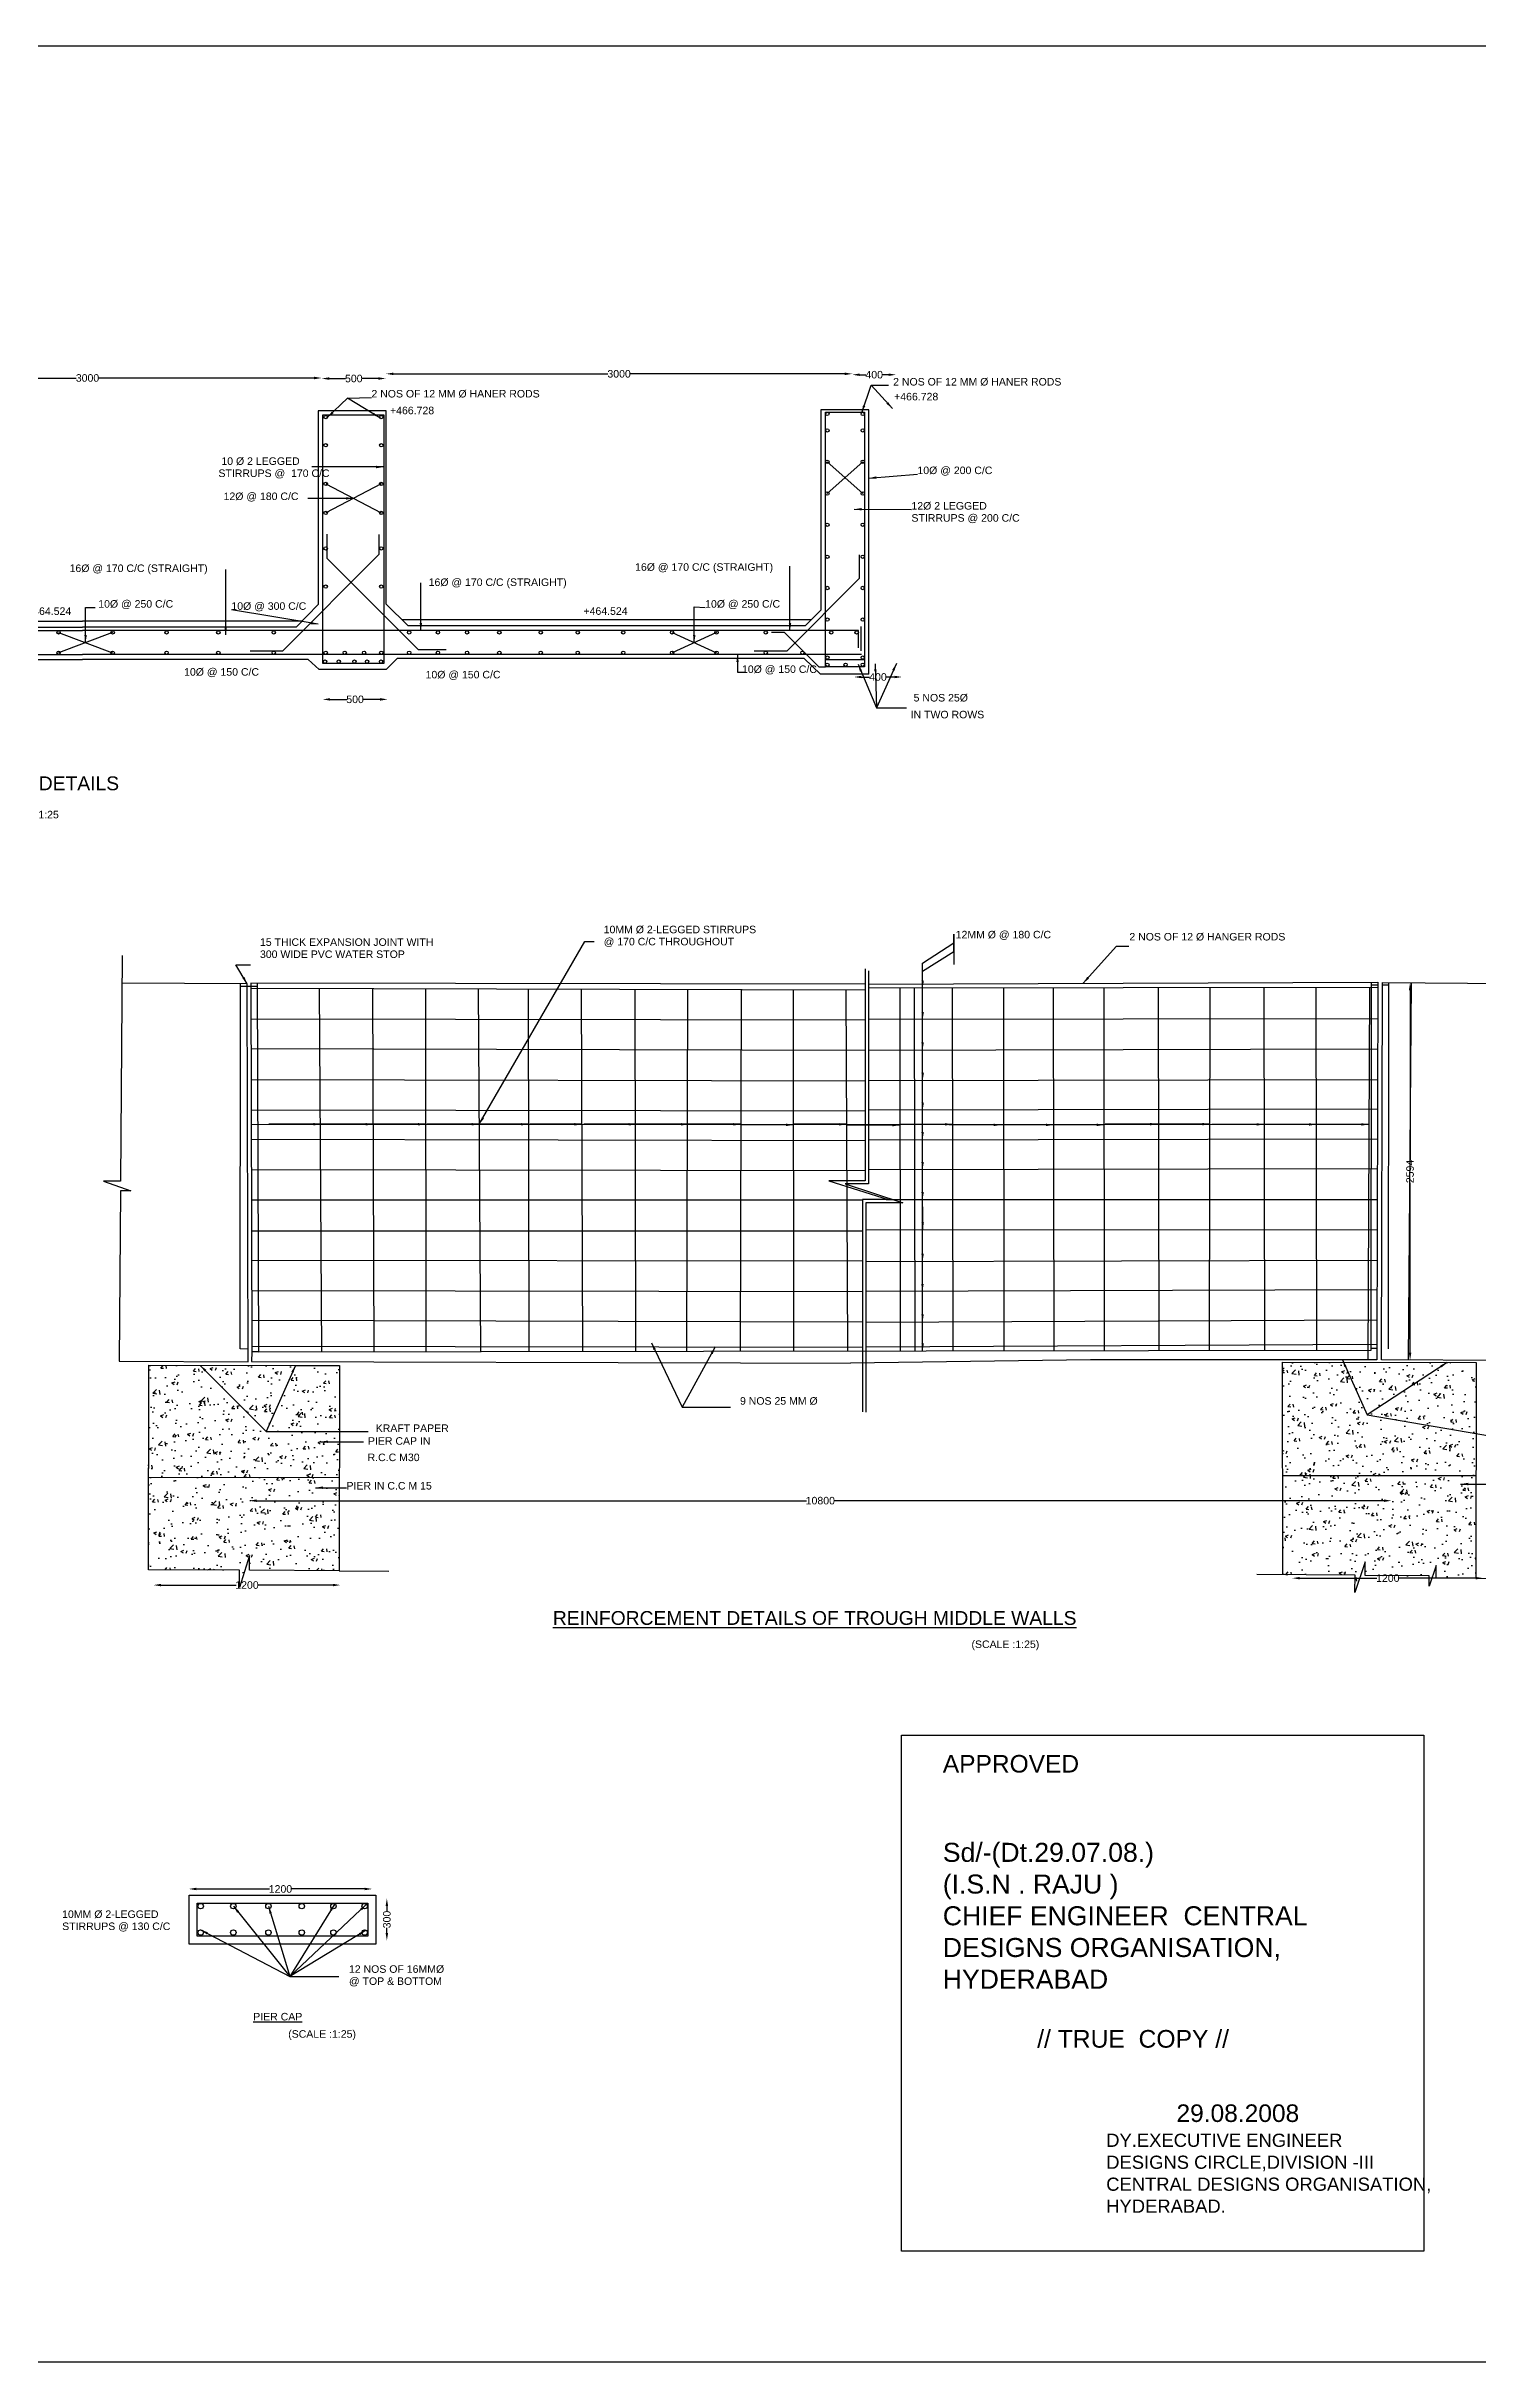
# Model space of a CAD drawing. Header units: millimetres. Extents: x 2517105 to 2675235, y 44338908 to 44431178.
# Drawn here: x 2579494 to 2636553, y 44338908 to 44431178 of the extents above; entities that cross this region are included whole.
import ezdxf

# ---------------------------------------------------------------- set-up
doc = ezdxf.new("R2010")
doc.units = ezdxf.units.MM
doc.header["$MEASUREMENT"] = 0
for name, color, linetype in [('DIMENSION', 7, 'Continuous'), ('DRAWING', 2, 'Continuous'), ('TEXT', 7, 'Continuous')]:
    doc.layers.add(name, color=color, linetype=linetype)
doc.styles.get("Standard").update_dxf_attribs({"font": 'arial.ttf', "height": 300})
doc.dimstyles.get("Standard").update_dxf_attribs({"dimtxt": 300, "dimasz": 300, "dimexe": 0.18, "dimexo": 0.0625, "dimgap": 0.09, "dimtad": 0, "dimdec": 0, "dimzin": 0, "dimdsep": 46, "dimtxsty": 'Standard', "dimcen": 0.09, "dimse1": 1, "dimse2": 1, "dimadec": 0, "dimazin": 0, "dimtfac": 1, "dimtdec": 0, "dimtofl": 0, "dimtmove": 0, "dimatfit": 3, "dimfxl": 1, "dimtolj": 1, "dimtzin": 0, "dimarcsym": 0})
pattern_1 = [(49.6373946, (-7694714.5, -116157944.5), (1297.620561, -121.8068394), [135.76302, -1493.393216]), (354.6373946, (-7694714.5, -116157944.5), (-242.541938, 1363.160592), [108.610416, -1194.714573]), (100.0887946, (-7694606.4, -116157954.7), (1055.079582, 1241.35292), [115.380809, -1269.188938]), (45.8215946, (-7694712.2, -116157582.5), (1929.95671, -311.838349), [203.64453, -2240.089824]), (96.2729946, (-7694551.4, -116157608.5), (1703.02726, 1752.57974), [173.071219, -1903.783102]), (350.8215946, (-7694712.2, -116157582.5), (1703.02589, 1752.58107), [162.915624, -1792.07186]), (20.6373946, (-7694531.8, -116157674.2), (1075.871387, -735.6335935), [135.76302, -1493.393216]), (325.6373946, (-7694531.8, -116157674.2), (448.741411, 1309.833783), [108.610416, -1194.714573]), (71.0887946, (-7694442.1, -116157735.5), (1524.613233, 574.198996), [115.380809, -1269.188938]), (37.1373946, (-7694714.5, -116157944.54), (25.8246048, 602.4442947), [0, -1180.233184, 0, -1212.8163088, 0, -1199.240007]), (7.1373946, (-7694714.5, -116157944.54), (480.7103327, 710.9256723), [0, -691.4863134, 0, -1153.0805802, 0, -457.0688328]), (327.1373946, (-7695118.17, -116157942), (966.033541, -46.9428287), [0, -452.5433988, 0, -1411.9354043, 0, -1873.529671]), (317.1373946, (-7695299.2, -116157940.8), (1056.793856, 174.522848), [0, -588.3064184, 0, -937.6699223, 0, -1330.4775925])]

# ---------------------------------------------------------------- blocks, each defined once
blk = doc.blocks.new('*D56')
at = {"layer": 'Defpoints', "color": 0, "transparency": 16777216}
for p in [(2571803, 44418183), (2590471, 44417972), (2590471, 44417959)]:
    blk.add_point(p, dxfattribs=at)
at = {"layer": 'DIMENSION', "color": 0, "lineweight": -2, "transparency": 16777216}
for p, q in [((2572103, 44417959), (2580690, 44417959)), ((2590171, 44417959), (2581585, 44417959))]:
    blk.add_line(p, q, dxfattribs=at)
at = {"layer": 'DIMENSION', "color": 0, "transparency": 16777216}
for points in [[(2572103, 44418009), (2572103, 44417909), (2571803, 44417959)], [(2590171, 44418009), (2590171, 44417909), (2590471, 44417959)]]:
    blk.add_solid(points, dxfattribs=at)
at = {"layer": 'DIMENSION', "color": 0, "transparency": 16777216, "insert": (2581137, 44417959), "char_height": 300, "attachment_point": 5}
blk.add_mtext('\\A1;3000', dxfattribs=at)
blk = doc.blocks.new('*D57')
at = {"layer": 'Defpoints', "color": 0, "transparency": 16777216}
for p in [(2590471, 44417972), (2593032, 44417972), (2593032, 44417938)]:
    blk.add_point(p, dxfattribs=at)
at = {"layer": 'DIMENSION', "color": 0, "lineweight": -2, "transparency": 16777216}
for p, q in [((2590771, 44417938), (2591421, 44417938)), ((2592732, 44417938), (2592082, 44417938))]:
    blk.add_line(p, q, dxfattribs=at)
at = {"layer": 'DIMENSION', "color": 0, "transparency": 16777216}
for points in [[(2590771, 44417988), (2590771, 44417888), (2590471, 44417938)], [(2592732, 44417988), (2592732, 44417888), (2593032, 44417938)]]:
    blk.add_solid(points, dxfattribs=at)
at = {"layer": 'DIMENSION', "color": 0, "transparency": 16777216, "insert": (2591751, 44417938), "char_height": 300, "attachment_point": 5}
blk.add_mtext('\\A1;500', dxfattribs=at)
blk = doc.blocks.new('*D58')
at = {"layer": 'Defpoints', "color": 0, "transparency": 16777216}
for p in [(2593032, 44417938), (2611622, 44418311), (2611622, 44418125)]:
    blk.add_point(p, dxfattribs=at)
at = {"layer": 'DIMENSION', "color": 0, "lineweight": -2, "transparency": 16777216}
for p, q in [((2593332, 44418125), (2601879, 44418125)), ((2611322, 44418125), (2602774, 44418125))]:
    blk.add_line(p, q, dxfattribs=at)
at = {"layer": 'DIMENSION', "color": 0, "transparency": 16777216}
for points in [[(2593332, 44418175), (2593332, 44418075), (2593032, 44418125)], [(2611322, 44418175), (2611322, 44418075), (2611622, 44418125)]]:
    blk.add_solid(points, dxfattribs=at)
at = {"layer": 'DIMENSION', "color": 0, "transparency": 16777216, "insert": (2602327, 44418125), "char_height": 300, "attachment_point": 5}
blk.add_mtext('\\A1;3000', dxfattribs=at)
blk = doc.blocks.new('*D59')
at = {"layer": 'Defpoints', "color": 0, "transparency": 16777216}
for p in [(2611622, 44418125), (2613371, 44418125), (2613371, 44418090)]:
    blk.add_point(p, dxfattribs=at)
at = {"layer": 'DIMENSION', "color": 0, "lineweight": -2, "transparency": 16777216}
for p, q in [((2611922, 44418090), (2612159, 44418090)), ((2613071, 44418090), (2612833, 44418090))]:
    blk.add_line(p, q, dxfattribs=at)
at = {"layer": 'DIMENSION', "color": 0, "transparency": 16777216}
for points in [[(2611922, 44418140), (2611922, 44418040), (2611622, 44418090)], [(2613071, 44418140), (2613071, 44418040), (2613371, 44418090)]]:
    blk.add_solid(points, dxfattribs=at)
at = {"layer": 'DIMENSION', "color": 0, "transparency": 16777216, "insert": (2612496, 44418090), "char_height": 300, "attachment_point": 5}
blk.add_mtext('\\A1;400', dxfattribs=at)
blk = doc.blocks.new('*D60')
at = {"layer": 'Defpoints', "color": 0, "transparency": 16777216}
for p in [(2611686, 44405976), (2613607, 44406044), (2613607, 44405976)]:
    blk.add_point(p, dxfattribs=at)
at = {"layer": 'DIMENSION', "color": 0, "lineweight": -2, "transparency": 16777216}
for p, q in [((2611986, 44406044), (2612310, 44406044)), ((2613307, 44406044), (2612984, 44406044))]:
    blk.add_line(p, q, dxfattribs=at)
at = {"layer": 'DIMENSION', "color": 0, "transparency": 16777216}
for points in [[(2611986, 44406094), (2611986, 44405994), (2611686, 44406044)], [(2613307, 44406094), (2613307, 44405994), (2613607, 44406044)]]:
    blk.add_solid(points, dxfattribs=at)
at = {"layer": 'DIMENSION', "color": 0, "transparency": 16777216, "insert": (2612647, 44406044), "char_height": 300, "attachment_point": 5}
blk.add_mtext('\\A1;400', dxfattribs=at)
blk = doc.blocks.new('*D61')
at = {"layer": 'Defpoints', "color": 0, "transparency": 16777216}
for p in [(2590506, 44405152), (2590506, 44405129), (2593099, 44405129)]:
    blk.add_point(p, dxfattribs=at)
at = {"layer": 'DIMENSION', "color": 0, "lineweight": -2, "transparency": 16777216}
for p, q in [((2590806, 44405152), (2591472, 44405152)), ((2592799, 44405152), (2592134, 44405152))]:
    blk.add_line(p, q, dxfattribs=at)
at = {"layer": 'DIMENSION', "color": 0, "transparency": 16777216}
for points in [[(2590806, 44405202), (2590806, 44405102), (2590506, 44405152)], [(2592799, 44405202), (2592799, 44405102), (2593099, 44405152)]]:
    blk.add_solid(points, dxfattribs=at)
at = {"layer": 'DIMENSION', "color": 0, "transparency": 16777216, "insert": (2591803, 44405152), "char_height": 300, "attachment_point": 5}
blk.add_mtext('\\A1;500', dxfattribs=at)
blk = doc.blocks.new('*D73')
at = {"layer": 'Defpoints', "color": 0, "transparency": 16777216}
for p in [(2583771, 44369857), (2583771, 44369857), (2591217, 44369857)]:
    blk.add_point(p, dxfattribs=at)
at = {"layer": 'DIMENSION', "color": 0, "lineweight": -2, "transparency": 16777216}
for p, q in [((2584071, 44369857), (2587061, 44369857)), ((2590917, 44369857), (2587927, 44369857))]:
    blk.add_line(p, q, dxfattribs=at)
at = {"layer": 'DIMENSION', "color": 0, "transparency": 16777216}
for points in [[(2584071, 44369907), (2584071, 44369807), (2583771, 44369857)], [(2590917, 44369907), (2590917, 44369807), (2591217, 44369857)]]:
    blk.add_solid(points, dxfattribs=at)
at = {"layer": 'DIMENSION', "color": 0, "transparency": 16777216, "insert": (2587494, 44369857), "char_height": 300, "attachment_point": 5}
blk.add_mtext('\\A1;1200', dxfattribs=at)
blk = doc.blocks.new('*D74')
at = {"layer": 'Defpoints', "color": 0, "transparency": 16777216}
for p in [(2587578, 44373239), (2633118, 44373456), (2633118, 44373220)]:
    blk.add_point(p, dxfattribs=at)
at = {"layer": 'DIMENSION', "color": 0, "lineweight": -2, "transparency": 16777216}
for p, q in [((2587878, 44373220), (2609798, 44373220)), ((2632818, 44373220), (2610898, 44373220))]:
    blk.add_line(p, q, dxfattribs=at)
at = {"layer": 'DIMENSION', "color": 0, "transparency": 16777216}
for points in [[(2587878, 44373270), (2587878, 44373170), (2587578, 44373220)], [(2632818, 44373270), (2632818, 44373170), (2633118, 44373220)]]:
    blk.add_solid(points, dxfattribs=at)
at = {"layer": 'DIMENSION', "color": 0, "transparency": 16777216, "insert": (2610348, 44373220), "char_height": 300, "attachment_point": 5}
blk.add_mtext('\\A1;10800', dxfattribs=at)
blk = doc.blocks.new('*D75')
at = {"layer": 'Defpoints', "color": 0, "transparency": 16777216}
for p in [(2629161, 44369799), (2636778, 44370132), (2636778, 44369799)]:
    blk.add_point(p, dxfattribs=at)
at = {"layer": 'DIMENSION', "color": 0, "lineweight": -2, "transparency": 16777216}
for p, q in [((2629461, 44370132), (2632536, 44370132)), ((2636478, 44370132), (2633403, 44370132))]:
    blk.add_line(p, q, dxfattribs=at)
at = {"layer": 'DIMENSION', "color": 0, "transparency": 16777216}
for points in [[(2629461, 44370182), (2629461, 44370082), (2629161, 44370132)], [(2636478, 44370182), (2636478, 44370082), (2636778, 44370132)]]:
    blk.add_solid(points, dxfattribs=at)
at = {"layer": 'DIMENSION', "color": 0, "transparency": 16777216, "insert": (2632969, 44370132), "char_height": 300, "attachment_point": 5}
blk.add_mtext('\\A1;1200', dxfattribs=at)
blk = doc.blocks.new('*D76')
at = {"layer": 'Defpoints', "color": 0, "transparency": 16777216}
for p in [(2633915, 44393854), (2633848, 44378823), (2633857, 44378823)]:
    blk.add_point(p, dxfattribs=at)
at = {"layer": 'DIMENSION', "color": 0, "lineweight": -2, "transparency": 16777216}
for p, q in [((2633857, 44393554), (2633857, 44386789)), ((2633857, 44379123), (2633857, 44385889))]:
    blk.add_line(p, q, dxfattribs=at)
at = {"layer": 'DIMENSION', "color": 0, "transparency": 16777216}
for points in [[(2633807, 44393554), (2633907, 44393554), (2633857, 44393854)], [(2633807, 44379123), (2633907, 44379123), (2633857, 44378823)]]:
    blk.add_solid(points, dxfattribs=at)
at = {"layer": 'DIMENSION', "color": 0, "transparency": 16777216, "insert": (2633857, 44386339), "char_height": 300, "attachment_point": 5, "rotation": 90}
blk.add_mtext('\\A1;2594', dxfattribs=at)
blk = doc.blocks.new('*D77')
at = {"layer": 'Defpoints', "color": 0, "transparency": 16777216}
for p in [(2585175, 44357841), (2592480, 44357841), (2592480, 44357746)]:
    blk.add_point(p, dxfattribs=at)
at = {"layer": 'DIMENSION', "color": 0, "lineweight": -2, "transparency": 16777216}
for p, q in [((2585475, 44357746), (2588394, 44357746)), ((2592180, 44357746), (2589261, 44357746))]:
    blk.add_line(p, q, dxfattribs=at)
at = {"layer": 'DIMENSION', "color": 0, "transparency": 16777216}
for points in [[(2585475, 44357796), (2585475, 44357696), (2585175, 44357746)], [(2592180, 44357796), (2592180, 44357696), (2592480, 44357746)]]:
    blk.add_solid(points, dxfattribs=at)
at = {"layer": 'DIMENSION', "color": 0, "transparency": 16777216, "insert": (2588828, 44357746), "char_height": 300, "attachment_point": 5}
blk.add_mtext('\\A1;1200', dxfattribs=at)
blk = doc.blocks.new('*D78')
at = {"layer": 'Defpoints', "color": 0, "transparency": 16777216}
for p in [(2592994, 44357365), (2593070, 44357365), (2592994, 44355693)]:
    blk.add_point(p, dxfattribs=at)
at = {"layer": 'DIMENSION', "color": 0, "lineweight": -2, "transparency": 16777216}
for p, q in [((2593070, 44357065), (2593070, 44356860)), ((2593070, 44355993), (2593070, 44356198))]:
    blk.add_line(p, q, dxfattribs=at)
at = {"layer": 'DIMENSION', "color": 0, "transparency": 16777216}
for points in [[(2593020, 44357065), (2593120, 44357065), (2593070, 44357365)], [(2593020, 44355993), (2593120, 44355993), (2593070, 44355693)]]:
    blk.add_solid(points, dxfattribs=at)
at = {"layer": 'DIMENSION', "color": 0, "transparency": 16777216, "insert": (2593070, 44356529), "char_height": 300, "attachment_point": 5, "rotation": 90}
blk.add_mtext('\\A1;300', dxfattribs=at)

msp = doc.modelspace()

# ---------------------------------------------------------------- hatches: boundary and pattern name
at = {"layer": 'DRAWING'}
h = msp.add_hatch(dxfattribs=at)
h.set_pattern_fill('AR-CONC', color=0, scale=181.01736, angle=-0.362605, style=0)
h.set_pattern_definition(pattern_1)
h.paths.add_polyline_path([(2636481.2, 44374218.2), (2636485.1, 44378728.8), (2628771.5, 44378743.4), (2628776.8, 44374224.9)])
h.paths.add_polyline_path([(2628776.8, 44374224.9), (2628781.5, 44370270.8), (2631673.7, 44370247.6), (2631657.6, 44369565.7), (2632060.9, 44370777.9), (2632063.3, 44370233.5), (2634620.2, 44370220.4), (2634614.7, 44369817.6), (2634890.7, 44370636.2), (2634896.4, 44370149.9), (2636477.6, 44370131.9), (2636481.2, 44374218.2)])
h = msp.add_hatch(dxfattribs=at)
h.set_pattern_fill('AR-CONC', color=0, scale=181.01736, angle=-0.362605, style=0)
h.set_pattern_definition(pattern_1)
h.paths.add_polyline_path([(2591175.5, 44374140.4), (2591188.2, 44378609.6), (2589426.8, 44378610.7), (2583584.5, 44378614.1), (2583572.2, 44374162)])
h.paths.add_polyline_path([(2583572.2, 44374162), (2583561.9, 44370466.5), (2587194.8, 44370456.4), (2587190.5, 44369764.9), (2587600.4, 44371042.1), (2587596.7, 44370450.8), (2591165, 44370428.2), (2591175.5, 44374140.4)])

# ---------------------------------------------------------------- linework, layer by layer
at = {"layer": 'DIMENSION', "color": 0}
for points in [[(2675234.7, 44431177.6), (2517104.5, 44431177.6), (2517104.5, 44338908.3), (2675234.7, 44338908.3)], [(2613584.1, 44363869.9), (2634410.6, 44363869.9), (2634410.6, 44343309.7), (2613584.1, 44343309.7)]]:
    msp.add_lwpolyline(points, close=True, dxfattribs=at)
at = {"layer": 'DRAWING', "color": 0}
for points in [[(2549838.9, 44406155.3), (2549838.9, 44416685.5), (2551746.8, 44416685.5), (2551746.8, 44408705.8), (2552376.6, 44408082.1), (2568198.2, 44408082.1), (2569078.6, 44408951.3), (2569078.6, 44416648.5), (2571784.5, 44416648.5), (2571784.5, 44408939.4), (2572669.7, 44408031.2), (2580931.5, 44408031.2)], [(2612282.2, 44406155.3), (2612282.2, 44416685.5), (2610374.2, 44416685.5), (2610374.2, 44408705.8), (2609744.4, 44408082.1), (2593922.8, 44408082.1), (2593042.4, 44408951.3), (2593042.4, 44416648.5), (2590336.5, 44416648.5), (2590336.5, 44408939.4), (2589451.3, 44408031.2), (2580931.5, 44408031.2)], [(2610627.5, 44414624.9), (2612041.4, 44413356.6)], [(2612041.4, 44414624.9), (2610627.5, 44413356.6)], [(2590630.4, 44413740.7), (2592848.2, 44412584.3)], [(2592848.2, 44413740.7), (2590630.4, 44412584.3)], [(2592747.1, 44411721.6), (2592747.1, 44410921.4), (2588911, 44407079.2), (2587620, 44407079.2)], [(2595432.3, 44407126.8), (2594335.3, 44407126.8), (2590688.7, 44410765.1), (2590688.7, 44411729.9)], [(2611892.6, 44410909.1), (2611892.6, 44409967.9), (2609015.3, 44407068.4), (2607711.7, 44407068.4)], [(2572437.9, 44408269), (2580931.5, 44408269)], [(2589683.1, 44408269), (2580931.5, 44408269)], [(2609985.4, 44408320.7), (2593685.1, 44408316.7)], [(2550252.2, 44407200.2), (2550252.2, 44407896.7), (2580931.5, 44407896.7)], [(2582139.5, 44407822.1), (2579981.6, 44407012.5)], [(2579981.6, 44407822.1), (2582139.5, 44407012.5)], [(2611868.9, 44407200.2), (2611868.9, 44407896.7), (2580931.5, 44407896.7)], [(2606210.1, 44407822.1), (2604436.5, 44407012.5)], [(2604436.5, 44407822.1), (2606210.1, 44407012.5)], [(2608405.5, 44407830.9), (2608905.9, 44407830.9), (2610294.6, 44406450.5), (2610550.5, 44406450.5)], [(2611965.5, 44408052.2), (2611965.5, 44407081.5)], [(2549838.9, 44406155.3), (2551769, 44406155.3), (2552412.1, 44406775.5), (2568634.1, 44406775.5), (2569081, 44406346.2), (2571751.3, 44406346.2), (2572188.2, 44406746.8), (2580931.5, 44406746.8)], [(2550136.8, 44406940.4), (2580931.5, 44406940.4)], [(2611984.3, 44406940.4), (2580931.5, 44406940.4)], [(2612282.2, 44406155.3), (2610352, 44406155.3), (2609708.9, 44406775.5), (2593486.9, 44406775.5), (2593040, 44406346.2), (2590369.7, 44406346.2), (2589932.9, 44406746.8), (2580931.5, 44406746.8)], [(2612115.6, 44406731), (2610550.5, 44406731)], [(2614427.6, 44379193.5), (2614427.6, 44394325.1), (2615674.1, 44395101.8), (2615674.1, 44395797.4), (2615674.1, 44395101.8), (2615674.1, 44394582.6)], [(2582513.8, 44394943.1), (2582456.9, 44385951.5), (2581772.8, 44385955.8), (2582865.7, 44385567), (2582447.2, 44385569.6), (2582404.2, 44378781.6), (2587535, 44378749.2), (2587500.2, 44393815.2), (2582506.9, 44393846.8)], [(2587533.8, 44379257.4), (2587217, 44379277), (2587229, 44393816.9)], [(2587228.9, 44393717.6), (2587902, 44393719.7)], [(2587641.2, 44393843.7), (2587680.9, 44379164.6)], [(2612134.7, 44393803.6), (2587641.2, 44393843.7)], [(2587641.8, 44393641), (2612134.7, 44393579.7)], [(2587901.6, 44393843.3), (2587948, 44379157.1), (2587680.9, 44379156)], [(2587948, 44379157.1), (2632307.7, 44379218.1), (2632319.3, 44393674.4)], [(2590374.2, 44393634.2), (2590459.4, 44379160.6)], [(2592564.6, 44379163.5), (2592504.8, 44393628.8)], [(2594607.1, 44393623.6), (2594627, 44379166.3)], [(2596816.4, 44379169.3), (2596716.2, 44393618.3)], [(2598703, 44393613), (2598722.9, 44379172.1)], [(2600881.3, 44379175.1), (2600830, 44393607.7)], [(2602954.8, 44393602.4), (2602974.6, 44379178)], [(2605031.1, 44379180.8), (2605067.2, 44393597)], [(2607195.4, 44393591.8), (2607156.5, 44379183.7)], [(2609287.3, 44379186.1), (2609275.7, 44393587.5)], [(2612134.7, 44394410), (2612134.7, 44385964.5), (2610691.5, 44385964.5), (2613048.7, 44385216.2), (2612025.7, 44385216.2), (2612025.7, 44376763.7)], [(2612272.9, 44394340.5), (2612272.9, 44385851.1), (2611333.4, 44385851.1), (2613639.3, 44385093.8), (2612158.9, 44385093.8), (2612158.9, 44376743.4)], [(2611364, 44393582.3), (2611430.4, 44379201.2)], [(2612272.9, 44393803.4), (2632575.1, 44393888), (2632536.9, 44379293.8)], [(2632574.5, 44393673.7), (2612272.9, 44393640.8)], [(2613513.2, 44393642.4), (2613535.5, 44379204.5)], [(2614123.4, 44379205.8), (2614100.1, 44393643.8)], [(2615603.9, 44393645.7), (2615626.1, 44379207.6)], [(2617680.3, 44379210.9), (2617656.9, 44393649.1)], [(2619632.9, 44393652.5), (2619655.1, 44379214.1)], [(2621680, 44379217.3), (2621656.7, 44393655.8)], [(2623814.4, 44393659.3), (2623836.7, 44379220.6)], [(2625860.1, 44379223.7), (2625860.1, 44379223.7), (2625885.3, 44393662.7)], [(2628028.2, 44393666), (2628050.5, 44379227)], [(2630142.7, 44379230.4), (2630119.3, 44393669.6)], [(2632237.4, 44393673.1), (2632172.6, 44378831.6)], [(2632319.3, 44393674.4), (2632319.5, 44393886.9)], [(2632319.4, 44393780.7), (2632574.8, 44393780)], [(2637618.1, 44378806.5), (2632716.9, 44378828.6), (2632760.6, 44393863.3)], [(2632760.4, 44393779.4), (2632993.3, 44393779.3)], [(2632760.6, 44393863.3), (2637844.4, 44393824.1), (2637844.4, 44393824.1), (2637612, 44378406)], [(2632993.3, 44393861.5), (2632982.8, 44379275.6)], [(2633799.4, 44378823.7), (2633915.4, 44393854.4)], [(2587645.1, 44392416.2), (2612134.7, 44392378.4)], [(2632571.3, 44392422.6), (2612272.9, 44392389.7)], [(2612134.7, 44391158), (2587648.3, 44391231.5)], [(2612272.9, 44391178), (2632568.1, 44391232.7)], [(2587651.6, 44389998.4), (2612134.7, 44389954.7)], [(2612272.9, 44389968), (2632564.9, 44390002.9)], [(2612134.7, 44388743), (2587654.9, 44388782.8)], [(2587656.4, 44388222.6), (2632213.6, 44388214.5)], [(2587656.4, 44388222.6), (2632213.6, 44388214.5)], [(2632561.8, 44388816.8), (2612272.9, 44388783.9)], [(2612134.7, 44387561.3), (2587658.1, 44387613)], [(2612272.9, 44387601.1), (2632558.7, 44387644.7)], [(2587661.3, 44386412.7), (2612134.7, 44386383.1)], [(2632555.6, 44386442.3), (2612272.9, 44386409.4)], [(2612025.7, 44385201.7), (2587664.6, 44385197.7)], [(2612966.9, 44385216.1), (2632552.4, 44385225.1)], [(2587667.9, 44383971.7), (2612025.7, 44383976.6)], [(2632549.2, 44384006.3), (2612158.9, 44384008.8)], [(2612025.7, 44382762.9), (2587671.1, 44382793.6)], [(2612158.9, 44382752.2), (2632546.1, 44382809.4)], [(2587674.3, 44381595), (2612025.7, 44381555.9)], [(2632543, 44381622.7), (2612158.9, 44381549.6)], [(2612025.7, 44380328.8), (2587677.6, 44380406.3)], [(2612158.9, 44380339), (2632539.9, 44380433.3)], [(2587680.9, 44379156), (2587678.3, 44378772.7), (2607164.7, 44378711.5), (2611548.1, 44378697.7)], [(2587680.3, 44379375.2), (2612025.7, 44379336)], [(2587680.9, 44379164.6), (2587680.9, 44379156)], [(2632307.7, 44379295.2), (2632536.9, 44379293.8), (2632534.1, 44378831.4), (2621117, 44378837.5), (2611548.1, 44378697.7)], [(2632537.3, 44379441.8), (2612158.9, 44379338.4)], [(2628771.5, 44378743.4), (2636485.1, 44378728.8), (2636477.6, 44370131.9), (2637960.8, 44370105.8)], [(2628781.5, 44370270.8), (2628771.5, 44378743.4)], [(2583561.9, 44370466.5), (2583584.5, 44378614.1)], [(2583584.5, 44378614.1), (2589426.8, 44378610.7), (2591188.2, 44378609.6), (2591165, 44370428.2), (2593144.7, 44370411.9), (2593144.7, 44370411.9)], [(2583572.2, 44374162), (2591175.5, 44374140.4)], [(2628776.8, 44374224.9), (2636481.2, 44374218.2)], [(2591165, 44370428.2), (2587596.7, 44370450.8), (2587600.4, 44371042.1), (2587190.5, 44369764.9), (2587194.8, 44370456.4), (2583561.9, 44370466.5)], [(2636477.6, 44370131.9), (2634896.4, 44370149.9), (2634890.7, 44370636.2), (2634614.7, 44369817.6), (2634620.2, 44370220.4), (2632063.3, 44370233.5), (2632060.9, 44370777.9), (2631657.6, 44369565.7), (2631673.7, 44370247.6), (2627750.1, 44370279.1)]]:
    msp.add_lwpolyline(points, dxfattribs=at)
for points in [[(2612115.6, 44406450.5), (2610550.5, 44406450.5), (2610550.5, 44416598.7), (2612115.6, 44416598.7)], [(2592942.4, 44406578.4), (2590517.8, 44406578.4), (2590517.8, 44416490.6), (2592942.4, 44416490.6)], [(2585193.4, 44357502.2), (2592629.1, 44357502.2), (2592629.1, 44355551.2), (2585193.4, 44355551.2)], [(2585511.1, 44357184.6), (2592311.4, 44357184.6), (2592311.4, 44355868.9), (2585511.1, 44355868.9)]]:
    msp.add_lwpolyline(points, close=True, dxfattribs=at)
for centre, radius in [((2610627.5, 44416526.2), 66.8), ((2612041.4, 44416526.2), 66.8), ((2590630.4, 44416399.5), 66.8), ((2592848.2, 44416399.5), 66.8), ((2610627.5, 44415871.9), 66.8), ((2612041.4, 44415871.9), 66.8), ((2590630.4, 44415279.7), 66.8), ((2592848.2, 44415279.7), 66.8), ((2590630.4, 44413740.7), 66.8), ((2592848.2, 44413740.7), 66.8), ((2610627.5, 44414624.9), 66.8), ((2612041.4, 44414624.9), 66.8), ((2610627.5, 44413356.6), 66.8), ((2612041.4, 44413356.6), 66.8), ((2590630.4, 44412584.3), 66.8), ((2592848.2, 44412584.3), 66.8), ((2610627.5, 44412112.7), 66.8), ((2612041.4, 44412112.7), 66.8), ((2590630.4, 44411167), 66.8), ((2592848.2, 44411167), 66.8), ((2610627.5, 44410837.9), 66.8), ((2612041.4, 44410837.9), 66.8), ((2590630.4, 44409647.6), 66.8), ((2592848.2, 44409647.6), 66.8), ((2610627.5, 44409590.6), 66.8), ((2612041.4, 44409590.6), 66.8), ((2610627.5, 44408330), 66.8), ((2612041.4, 44408330), 66.8), ((2579981.6, 44407822.1), 66.8), ((2582139.5, 44407822.1), 66.8), ((2584287.8, 44407822.1), 66.8), ((2586351.6, 44407822.1), 66.8), ((2588562.7, 44407822.1), 66.8), ((2593959.1, 44407822.1), 66.8), ((2595106.8, 44407822.1), 66.8), ((2596268.2, 44407822.1), 66.8), ((2597553.2, 44407822.1), 66.8), ((2599206.3, 44407822.1), 66.8), ((2600681.3, 44407822.1), 66.8), ((2602490.3, 44407822.1), 66.8), ((2604436.5, 44407822.1), 66.8), ((2606210.1, 44407822.1), 66.8), ((2608175.1, 44407822.1), 66.8), ((2610783.4, 44407822.1), 66.8), ((2611796.8, 44407822.1), 66.8), ((2579981.6, 44407012.5), 66.8), ((2582139.5, 44407012.5), 66.8), ((2584287.8, 44407012.5), 66.8), ((2586351.6, 44407012.5), 66.8), ((2588562.7, 44407012.5), 66.8), ((2590608.3, 44406656.2), 66.8), ((2590630.4, 44407012.5), 66.8), ((2591149.2, 44406656.2), 66.8), ((2591388.8, 44407012.5), 66.8), ((2591775.6, 44406656.2), 66.8), ((2592162.6, 44407012.5), 66.8), ((2592282.6, 44406656.2), 66.8), ((2592840.5, 44406656.2), 66.8), ((2592848.2, 44407012.5), 66.8), ((2593959.1, 44407012.5), 66.8), ((2595106.8, 44407012.5), 66.8), ((2596268.2, 44407012.5), 66.8), ((2597553.2, 44407012.5), 66.8), ((2599206.3, 44407012.5), 66.8), ((2600681.3, 44407012.5), 66.8), ((2602490.3, 44407012.5), 66.8), ((2604436.5, 44407012.5), 66.8), ((2606210.1, 44407012.5), 66.8), ((2608175.1, 44407012.5), 66.8), ((2609635.4, 44407012.5), 66.8), ((2610627.5, 44406815.5), 66.8), ((2610627.5, 44406530.1), 66.8), ((2611353.6, 44406530.1), 66.8), ((2612041.4, 44406815.5), 66.8), ((2612041.4, 44406530.1), 66.8), ((2585646.4, 44357063.2), 107.9), ((2586951.2, 44357063.2), 107.9), ((2588350.4, 44357063.2), 107.9), ((2589679.2, 44357063.2), 107.9), ((2590939.6, 44357063.2), 107.9), ((2592183.3, 44357063.2), 107.9), ((2585646.4, 44356009.8), 107.9), ((2586951.2, 44356009.8), 107.9), ((2588350.4, 44356009.8), 107.9), ((2589679.2, 44356009.8), 107.9), ((2590939.6, 44356009.8), 107.9), ((2592183.3, 44356009.8), 107.9)]:
    msp.add_circle(centre, radius, dxfattribs=at)

# ---------------------------------------------------------------- texts
at = {"layer": 'TEXT', "color": 0}
for s, height, p in [('2 NOS OF 12 MM Ø HANER RODS', 300, (2592455.5, 44417182.9)), ('2 NOS OF 12 MM Ø HANER RODS', 300, (2613251.8, 44417659.9)), ('+466.728', 300, (2593195, 44416515.9)), ('+466.728', 300, (2613290.7, 44417068)), (' 10 Ø 2 LEGGED', 300, (2586356.6, 44414497)), ('STIRRUPS @  170 C/C', 300, (2586356.6, 44414015.1)), ('10Ø @ 200 C/C', 300, (2614220.6, 44414129.7)), ('12Ø @ 180 C/C', 300, (2586560.7, 44413095.6)), ('12Ø 2 LEGGED', 300, (2613981.4, 44412715.7)), ('STIRRUPS @ 200 C/C', 300, (2613981.4, 44412233.8)), ('16Ø @ 170 C/C (STRAIGHT)', 300, (2580422.8, 44410227.9)), ('16Ø @ 170 C/C (STRAIGHT)', 300, (2602965, 44410276.5)), ('16Ø @ 170 C/C (STRAIGHT)', 300, (2594735.2, 44409671.5)), ('+464.524', 300, (2578728.4, 44408518.7)), ('10Ø @ 250 C/C', 300, (2581565.1, 44408807.6)), ('10Ø @ 300 C/C', 300, (2586872, 44408721.5)), ('+464.524', 300, (2600907.3, 44408521.4)), ('10Ø @ 250 C/C', 300, (2605757.9, 44408807.6)), ('10Ø @ 150 C/C', 300, (2607225.2, 44406205)), ('10Ø @ 150 C/C', 300, (2584986.7, 44406097.4)), ('10Ø @ 150 C/C', 300, (2594613.1, 44405989.3)), ('IN TWO ROWS', 300, (2613949.6, 44404398.1)), ('5 NOS 25Ø ', 300, (2614066.9, 44405068.1)), ('SECTION OF TROUGH WITH REINFORCEMENT DETAILS', 550, (2561652.5, 44401532.5)), ('SCALE1:25', 300, (2577803.9, 44400411.2)), ('15 THICK EXPANSION JOINT WITH', 300, (2588011.3, 44395329.7)), ('10MM Ø 2-LEGGED STIRRUPS ', 300, (2601713.2, 44395831.8)), ('@ 170 C/C THROUGHOUT', 300, (2601713.2, 44395349.9)), ('12MM Ø @ 180 C/C', 300, (2615744.3, 44395628.4)), ('2 NOS OF 12 Ø HANGER RODS', 300, (2622667.7, 44395544.3)), ('300 WIDE PVC WATER STOP', 300, (2588011.3, 44394847.8)), ('9 NOS 25 MM Ø', 300, (2607146.4, 44377045.3)), ('KRAFT PAPER', 300, (2592625.2, 44375958.7)), ('R.C.C M30', 300, (2592302.3, 44374796.6)), ('PIER CAP IN ', 300, (2592316.3, 44375449.9)), ('PIER IN C.C M 15', 300, (2591461.2, 44373665.1)), ('%%UREINFORCEMENT DETAILS OF TROUGH MIDDLE WALLS', 550, (2599686.1, 44368271)), ('(SCALE :1:25)', 300, (2616374.3, 44367348.1)), ('10MM Ø 2-LEGGED ', 300, (2580125.1, 44356591.5)), ('STIRRUPS @ 130 C/C', 300, (2580125.1, 44356109.6)), ('12 NOS OF 16MMØ ', 300, (2591558.2, 44354405.3)), ('@ TOP & BOTTOM', 300, (2591558.2, 44353923.3)), ('%%UPIER CAP', 300, (2587742.6, 44352508.1)), ('(SCALE :1:25)', 300, (2589136.4, 44351818.5)), ('// TRUE  COPY //', 703.619, (2618993.3, 44351422.5))]:
    msp.add_text(s, height=height, dxfattribs=at).set_placement(p)
at = {"layer": 'TEXT', "color": 0, "char_height": 700, "attachment_point": 1}
for s, insert, width in [('APPROVED  \\P\\P\\P{\\H1.0833x;Sd/-(Dt.29.07.08.) \\P(I.S.N . RAJU ) \\PCHIEF ENGINEER  CENTRAL DESIGNS ORGANISATION, HYDERABAD }', (2615230.6, 44363086.2), 18871.147), ('^I29.08.2008 \\P{\\H0.75x;DY.EXECUTIVE ENGINEER  \\PDESIGNS CIRCLE,DIVISION -III CENTRAL DESIGNS ORGANISATION, HYDERABAD.}', (2621744.7, 44349161.4), 13842.854)]:
    msp.add_mtext(s, dxfattribs=dict(at, insert=insert, width=width))

# ---------------------------------------------------------------- dimensions: what is measured, and where the dimension line sits
at = {"layer": 'DIMENSION', "color": 0}
for base, p1, p2, text, picture, middle in [((2590471.2, 44417958.9), (2571803.2, 44418183.1), (2590471.2, 44417971.6), '3000', '*D56', (2581137.2, 44417958.9)), ((2593031.8, 44417937.5), (2590471.2, 44417971.6), (2593031.8, 44417971.6), '500', '*D57', (2591751.5, 44417937.5)), ((2611621.8, 44418124.6), (2593031.8, 44417937.5), (2611621.8, 44418310.9), '3000', '*D58', (2602326.8, 44418124.6)), ((2613370.8, 44418089.6), (2611621.8, 44418124.6), (2613370.8, 44418124.6), '400', '*D59', (2612496.3, 44418089.6)), ((2613607.4, 44406044.3), (2611685.9, 44405976), (2613607.4, 44405976), '400', '*D60', (2612646.6, 44406044.3)), ((2590506.4, 44405152), (2593098.8, 44405128.7), (2590506.4, 44405128.7), '500', '*D61', (2591802.6, 44405152)), ((2633117.5, 44373220), (2587578.2, 44373238.9), (2633117.5, 44373456.5), '10800', '*D74', (2610347.9, 44373220)), ((2583770.9, 44369856.8), (2591217, 44369856.8), (2583770.9, 44369856.8), '1200', '*D73', (2587493.9, 44369856.8)), ((2636777.7, 44370131.9), (2629160.7, 44369799.2), (2636777.7, 44369799.2), '1200', '*D75', (2632969.2, 44370131.9)), ((2592480.4, 44357745.5), (2585174.8, 44357840.6), (2592480.4, 44357840.6), '1200', '*D77', (2588827.6, 44357745.5))]:
    dim = msp.add_linear_dim(base=base, p1=p1, p2=p2, text=text, dimstyle='Standard', dxfattribs=at)
    dim.commit()
    dim.dimension.update_dxf_attribs({"geometry": picture, "text_midpoint": middle})
for base, p1, p2, text, picture, middle in [((2633857.4, 44378823.5), (2633915.4, 44393854.4), (2633847.5, 44378823.5), '2594', '*D76', (2633857.4, 44386338.9)), ((2593070.2, 44357365.5), (2592994.1, 44355693.1), (2592994.1, 44357365.5), '300', '*D78', (2593070.2, 44356529.3))]:
    dim = msp.add_linear_dim(base=base, p1=p1, p2=p2, angle=90, text=text, dimstyle='Standard', dxfattribs=at)
    dim.commit()
    dim.dimension.update_dxf_attribs({"geometry": picture, "text_midpoint": middle})

# ---------------------------------------------------------------- leaders
for points in [[(2611996.5, 44416575.6), (2612375.5, 44417673.6), (2613069.6, 44417673.6)], [(2613221.9, 44416743.5), (2612375.5, 44417673.6)], [(2590694.1, 44416379.5), (2591497.9, 44417150.5), (2592455.5, 44417182.9)], [(2592786.4, 44416374.2), (2591497.9, 44417150.5)], [(2592942.4, 44414413), (2590078.6, 44414413)], [(2612282.2, 44413965), (2614220.6, 44414129.7)], [(2591739.3, 44413162.5), (2589920.9, 44413162.5)], [(2611698.1, 44412730.6), (2613981.4, 44412715.7)], [(2586644.2, 44407727.7), (2586644.2, 44410330.9)], [(2609139.6, 44407896.7), (2609139.6, 44410455.5)], [(2594424.8, 44407896.7), (2594424.8, 44409801.1)], [(2581060.5, 44407417.3), (2581060.5, 44408813.4), (2581440.9, 44408813.4)], [(2590337, 44408145.2), (2586872, 44408721.5)], [(2605323.3, 44407417.3), (2605323.3, 44408840.7), (2605757.9, 44408807.6)], [(2607049.1, 44406940.4), (2607049.1, 44406238.6), (2607324.6, 44406238.6)], [(2611854.8, 44406553.4), (2612582.2, 44404809.5), (2613779.1, 44404809.5)], [(2612536, 44406566.6), (2612582.2, 44404809.5)], [(2613382.4, 44406579.8), (2612582.2, 44404809.5)], [(2596753.6, 44388220.9), (2600955.8, 44395506.3), (2601332.4, 44395506.3)], [(2614427.6, 44393644.3), (2614427.6, 44394646.6), (2615674.1, 44395449.6)], [(2587500.2, 44393815.2), (2587048.5, 44394579.2), (2587628.9, 44394579.2)], [(2620824, 44393839), (2622161, 44395324), (2622643.7, 44395324)], [(2603615.1, 44379515.4), (2604843.8, 44376945.6), (2606763.6, 44376945.6)], [(2606162.1, 44379345.5), (2604843.8, 44376945.6)], [(2631159.8, 44378832.2), (2632146, 44376638.2)], [(2585626, 44378612.9), (2588263.9, 44375972.8), (2592328.4, 44375972.8)], [(2589426.8, 44378610.7), (2588263.9, 44375972.8)], [(2635338.4, 44378731), (2632146, 44376638.2), (2637481.8, 44375719.3)], [(2590428.5, 44375570.2), (2592138.1, 44375570.2)], [(2590224.7, 44373738.1), (2591458.8, 44373738.1)], [(2635873.8, 44373882.9), (2637275.9, 44373882.9)], [(2586951.2, 44357063.2), (2589204.1, 44354260.3)], [(2588350.4, 44357063.2), (2589204.1, 44354260.3)], [(2590996.4, 44357154.9), (2589204.1, 44354260.3)], [(2592261.9, 44357137.1), (2589204.1, 44354260.3)], [(2585646.4, 44356117.7), (2589204.1, 44354260.3), (2591153, 44354260.3)], [(2592238.1, 44356102.8), (2589204.1, 44354260.3)]]:
    msp.add_leader(points, dimstyle='Standard', override={"dimgap": 0.09, "dimtad": 0}, dxfattribs=at)
at = {"layer": 'DIMENSION'}
for points in [[(2614427.6, 44392395.1), (2614427.8, 44393319.2)], [(2614424.3, 44391183.8), (2614424.5, 44392107.9)], [(2614427.6, 44389971.7), (2614427.8, 44390895.8)], [(2614427.6, 44388787.4), (2614427.8, 44389711.5)], [(2590443.7, 44388222.1), (2588358.2, 44388222.4)], [(2592529.1, 44388221.7), (2590443.7, 44388222.1)], [(2594614.5, 44388221.3), (2592529.1, 44388221.7)], [(2596753.6, 44388220.9), (2594668.2, 44388221.3)], [(2598710.4, 44388220.6), (2596625, 44388220.9)], [(2600849.2, 44388220.2), (2598763.7, 44388220.6)], [(2603010, 44388219.8), (2600924.6, 44388220.2)], [(2605095.5, 44388219.4), (2603010, 44388219.8)], [(2607180.9, 44388219), (2605095.5, 44388219.4)], [(2609280.1, 44388196), (2607194.6, 44388196.3)], [(2611388.7, 44388218.3), (2609303.3, 44388218.6)], [(2613521.6, 44388185.7), (2611436.2, 44388186)], [(2615612.3, 44388217.5), (2613526.8, 44388217.9)], [(2614424.3, 44387605.8), (2614424.5, 44388529.8)], [(2617555.8, 44388195.5), (2615470.4, 44388195.8)], [(2619641.3, 44388195.1), (2617555.8, 44388195.5)], [(2621665.5, 44388197.4), (2619580.1, 44388197.8)], [(2623790.3, 44388225.9), (2621704.9, 44388226.3)], [(2625875.8, 44388225.5), (2623790.3, 44388225.9)], [(2628036.6, 44388215.2), (2625951.2, 44388215.6)], [(2630128.1, 44388214.8), (2628042.7, 44388215.2)], [(2632213.6, 44388214.5), (2630128.1, 44388214.8)], [(2614424.3, 44386412.9), (2614424.5, 44387337)], [(2614424.3, 44385216.8), (2614424.5, 44386140.9)], [(2614428.2, 44384008.5), (2614428.3, 44384932.6)], [(2614424.3, 44382758.5), (2614424.5, 44383682.6)], [(2614419.1, 44381557.7), (2614419.3, 44382481.8)], [(2614424.3, 44380349.5), (2614424.5, 44381273.6)], [(2614427.6, 44379193.5), (2614427.8, 44380117.6)]]:
    msp.add_leader(points, dimstyle='Standard', override={"dimgap": 0.09, "dimtad": 0}, dxfattribs=at)

doc.saveas('drawing.dxf')
